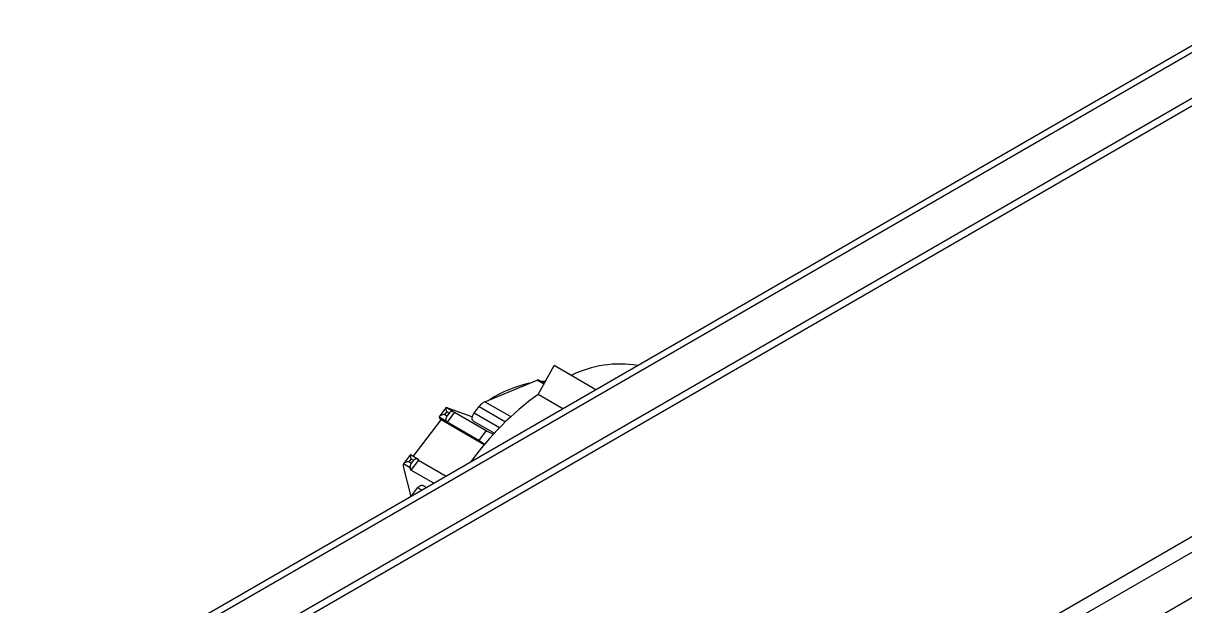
# Model space of a CAD drawing. Extents: x 7 to 135, y 1 to 99.
# Drawn here: x 81.93 to 91.56, y 78.22 to 83.05 of the extents above; entities that cross this region are included whole.
import ezdxf

# ---------------------------------------------------------------- set-up
doc = ezdxf.new("R2010")
doc.units = 0
doc.header["$MEASUREMENT"] = 0
doc.layers.add('OBJECT', color=7, linetype='CONTINUOUS')

msp = doc.modelspace()

# ---------------------------------------------------------------- linework, layer by layer
at = {"layer": 'OBJECT'}
for p, q in [((91.9431, 83.0463), (81.9297, 77.2657)), ((92.0146, 83.0284), (82.0393, 77.2698)), ((92.3416, 82.8397), (82.533, 77.1774)), ((92.4281, 82.8247), (82.6148, 77.1596)), ((95.524, 81.0404), (85.2271, 75.0962)), ((95.6022, 80.9574), (85.2929, 75.0059)), ((95.9292, 80.7686), (85.4764, 74.7344)), ((86.2009, 79.9688), (86.3339, 80.2073)), ((86.6795, 80.0077), (86.3339, 80.2073)), ((85.7591, 79.9081), (86.1928, 80.0874)), ((86.1928, 80.0874), (86.249, 80.055)), ((86.2514, 80.0594), (86.2028, 80.0874)), ((86.2586, 80.0796), (86.2247, 80.0748)), ((86.2274, 80.0727), (86.2564, 80.0775)), ((86.254, 80.0752), (86.2281, 80.0728)), ((86.2355, 80.0685), (86.2501, 80.0716)), ((86.2501, 80.0716), (86.266, 80.0866)), ((86.266, 80.0866), (86.2664, 80.0863)), ((86.4065, 79.8501), (86.2009, 79.9688)), ((85.6698, 79.8138), (85.7108, 79.8681)), ((85.7108, 79.8681), (85.9295, 79.7419)), ((85.7591, 79.9081), (85.9739, 79.7842)), ((85.4361, 79.8585), (85.379, 79.7831)), ((85.4395, 79.7449), (85.379, 79.7798)), ((85.3957, 79.7576), (85.3847, 79.7709)), ((85.4436, 79.8256), (85.4248, 79.8008)), ((85.4443, 79.7895), (85.4248, 79.8008)), ((85.4921, 79.8265), (85.4363, 79.8587)), ((85.4436, 79.8256), (85.4631, 79.8144)), ((85.4631, 79.8144), (85.4443, 79.7895)), ((85.5076, 79.821), (85.445, 79.7382)), ((85.449, 79.8559), (85.655, 79.7825)), ((85.4921, 79.8265), (85.5076, 79.821)), ((85.5076, 79.821), (85.7707, 79.6691)), ((85.8802, 79.6924), (85.6698, 79.8138)), ((85.1651, 79.4529), (85.3957, 79.7576)), ((85.753, 79.5513), (85.3957, 79.7576)), ((85.445, 79.7382), (85.4395, 79.7449)), ((85.7081, 79.5863), (85.445, 79.7382)), ((85.6639, 79.7472), (85.8374, 79.6471)), ((85.7707, 79.6691), (85.7081, 79.5863)), ((85.1396, 79.3608), (85.0838, 79.393)), ((85.1413, 79.469), (85.0842, 79.3936)), ((85.1473, 79.434), (85.1285, 79.4092)), ((85.148, 79.398), (85.1285, 79.4092)), ((85.198, 79.434), (85.1406, 79.4671)), ((85.2072, 79.4241), (85.1446, 79.3413)), ((85.1473, 79.434), (85.1667, 79.4228)), ((85.1667, 79.4228), (85.148, 79.398)), ((85.2017, 79.4307), (85.2072, 79.4241)), ((85.2072, 79.4241), (85.4378, 79.2909)), ((85.1469, 79.123), (85.0826, 79.3718)), ((85.1446, 79.3413), (85.1396, 79.3608)), ((85.3349, 79.2315), (85.1446, 79.3413)), ((85.1594, 79.1395), (85.2005, 79.1938)), ((85.235, 79.1738), (85.2005, 79.1938)), ((85.2744, 79.1966), (85.2447, 79.2138)), ((85.1594, 79.1395), (85.1675, 79.1348))]:
    msp.add_line(p, q, dxfattribs=at)
at = {"layer": 'OBJECT', "flags": 128}
for points in [[(85.6639, 79.7472), (85.6609, 79.7495), (85.6566, 79.7553), (85.6541, 79.7631), (85.6536, 79.7724), (85.655, 79.7827), (85.6583, 79.7934), (85.6633, 79.804), (85.6698, 79.8138)], [(85.1667, 79.4228), (85.1715, 79.4273), (85.1764, 79.431), (85.1813, 79.4337), (85.1862, 79.4353), (85.1908, 79.4358), (85.195, 79.4352), (85.1987, 79.4335), (85.2017, 79.4307)], [(85.2005, 79.1938), (85.208, 79.2023), (85.2161, 79.2091), (85.2244, 79.2137), (85.2325, 79.2159), (85.2399, 79.2157), (85.2447, 79.2138)]]:
    msp.add_lwpolyline(points, dxfattribs=at)
at = {"layer": 'OBJECT'}
for centre, radius, start, end in [((86.8802, 79.3056), 0.9149, 80.73404, 116.29435), ((86.3228, 79.1222), 0.9584, 101.77457, 123.14583), ((86.1978, 80.0776), 0.0111, 63.11835, 116.95311), ((87.662, 77.9479), 2.4937, 125.86533, 144.16678), ((85.8107, 79.7969), 0.1226, 114.89475, 144.51225), ((85.4088, 79.7926), 0.0324, 203.22546, 222.02137), ((85.4772, 79.7634), 0.042, 141.62034, 206.16984), ((85.4874, 79.797), 0.0299, 81.00497, 144.4985), ((85.5431, 79.3074), 0.3241, 49.28196, 59.39593), ((85.1904, 79.3689), 0.0515, 145.56041, 189.0857), ((85.2957, 79.0365), 0.1708, 142.91662, 149.06733)]:
    msp.add_arc(centre, radius, start, end, dxfattribs=at)
for centre, major_axis, ratio, start_param, end_param in [((85.4932, 79.8304), (0.0571, -0.0282), 0.08717, 2.498532, 3.103751), ((85.8069, 79.6562), (0.0571, -0.0282), 0.08717, 4.069329, 5.174025), ((85.1268, 79.3462), (-0.0409, 0.0491), 0.417204, 0.117852, 0.723066)]:
    msp.add_ellipse(centre, major_axis=major_axis, ratio=ratio, start_param=start_param, end_param=end_param, dxfattribs=at)
for points, knots in [([(85.4248, 79.8008), (85.4236, 79.8012), (85.4186, 79.8028), (85.4043, 79.7989), (85.3898, 79.7933), (85.3795, 79.7853), (85.3792, 79.7816), (85.379, 79.7798)], [0, 0, 0, 0, 0.05888, 0.225671, 0.586689, 0.7985, 1, 1, 1, 1]), ([(85.4363, 79.8587), (85.4359, 79.8575), (85.4351, 79.8546), (85.4362, 79.843), (85.4386, 79.8332), (85.4406, 79.828), (85.4428, 79.8263), (85.4436, 79.8256)], [0, 0, 0, 0, 0.298367, 0.683512, 0.846612, 0.940069, 1, 1, 1, 1]), ([(85.1285, 79.4092), (85.1272, 79.4097), (85.1223, 79.4113), (85.1081, 79.4074), (85.0921, 79.4014), (85.0862, 79.3954), (85.0838, 79.393)], [0, 0, 0, 0, 0.071257, 0.2731, 0.710026, 1, 1, 1, 1]), ([(85.1404, 79.4666), (85.1402, 79.4669), (85.1395, 79.4679), (85.139, 79.4625), (85.1397, 79.4527), (85.142, 79.4427), (85.1439, 79.4369), (85.1463, 79.4349), (85.1473, 79.434)], [0, 0, 0, 0, 0.0697542, 0.3202784, 0.6716751, 0.8372413, 0.9328659, 1, 1, 1, 1])]:
    msp.add_open_spline(points, degree=3, knots=knots, dxfattribs=at)

doc.saveas('drawing.dxf')
